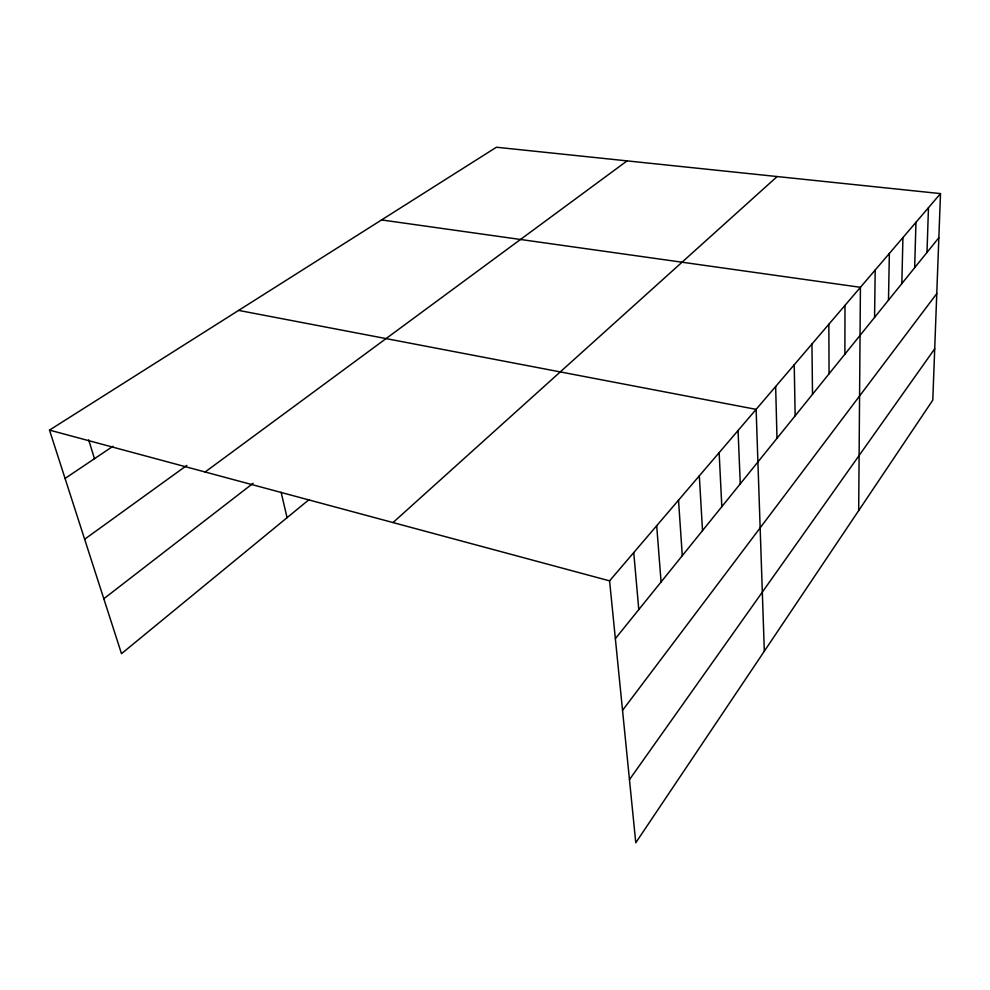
<?xml version="1.0" encoding="UTF-8"?>
<svg xmlns="http://www.w3.org/2000/svg" width="990" height="990" viewBox="0 0 990 990"><rect width="100%" height="100%" fill="white"/><g stroke="black" fill="none" stroke-linecap="round" stroke-linejoin="round"><path stroke-width="1.49" d="M844.891 354.173L844.99 305.378M858.677 510.593L860.421 287.31L381.571 219.929M874.566 317.406L875.197 270.022M888.488 300.156L889.354 253.452M901.841 283.598L902.929 237.575M914.661 267.708L915.96 222.329M926.999 252.425L928.471 207.69M940.5 193.607L932.79 400.146L635.778 842.762L609.58 580.858L940.5 193.607L496.423 147.238L49.5 430.106L121.498 653.672L309.14 499.554M629.467 779.625L934.709 348.802M622.537 710.362L936.763 293.622M615.359 638.624L938.854 237.736M393.018 522.572L777.138 176.554M103.814 598.74L253.118 483.281M205.128 471.995L627.078 160.887M84.645 539.241L186.813 465.424M65.068 478.455L112.897 446.317M238.627 310.402L756.125 409.365L764.33 651.197M49.5 430.106L609.58 580.858M88.692 439.882L94.471 458.704M281.123 492.278L287.063 517.696M633.749 552.581L638.785 609.593M656.692 525.727L661.073 581.984M678.521 500.173L682.283 555.687M699.311 475.844L702.516 530.615M719.136 452.653L721.821 506.694M738.057 430.514L740.273 483.825M775.653 386.521L776.989 438.335M794.227 364.778L795.156 415.8M811.949 344.05L812.505 394.317M828.84 324.275L829.063 373.787"/></g></svg>
